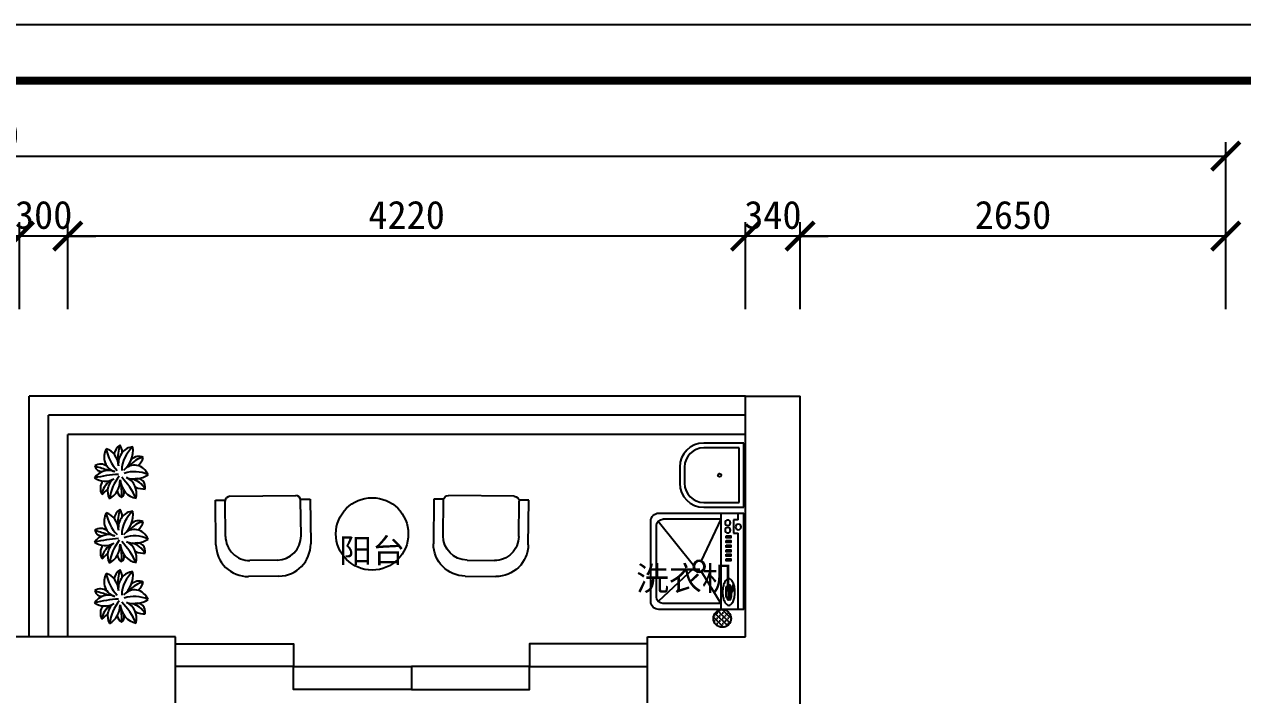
# Model space of a CAD drawing. Header units: millimetres. Extents: x -1705246 to 222838, y -3231245 to 126310.
# Drawn here: x -61807 to -54222, y 53437 to 57618 of the extents above; entities that cross this region are included whole.
import ezdxf

# ---------------------------------------------------------------- set-up
doc = ezdxf.new("R2010")
doc.units = ezdxf.units.MM
doc.header["$PDMODE"] = 35
doc.linetypes.add('ACAD_ISO03W100', pattern=[30, 12, -18])
for name, color, linetype in [('0-01图框模板说明', 2, 'Continuous'), ('0-02图框细线', 136, 'Continuous'), ('016-P平面家具', 1, 'Continuous'), ('cr虚线家具', 1, 'ACAD_ISO03W100'), ('p--家具', 30, 'Continuous'), ('墙体', 7, 'Continuous'), ('家具内线', 8, 'Continuous'), ('家具外线', 1, 'Continuous'), ('标注', 3, 'Continuous')]:
    doc.layers.add(name, color=color, linetype=linetype)
doc.styles.get("Standard").update_dxf_attribs({"font": ''})
doc.styles.add('仿宋', font='')
doc.styles.get('Standard').set_extended_font_data('SimSun')
doc.styles.get('仿宋').set_extended_font_data('SimSun')
doc.dimstyles.new('ISO-25', dxfattribs={"dimscale": 70, "dimtxt": 2.5, "dimasz": 2.5, "dimexe": 1.25, "dimexo": 0.625, "dimtad": 1, "dimdec": 0, "dimtxsty": 'Standard', "dimblk": 'ARCHTICK', "dimcen": 2.5, "dimclrd": 251, "dimclre": 251, "dimclrt": 3, "dimadec": 0, "dimazin": 0, "dimtfac": 1, "dimtdec": 0, "dimtix": 1, "dimtmove": 2, "dimatfit": 3, "dimfxl": 1, "dimarcsym": 0})

# ---------------------------------------------------------------- blocks, each defined once
blk = doc.blocks.new('_ArchTick')
at = {"color": 0, "linetype": 'ByBlock', "const_width": 0.15}
blk.add_lwpolyline([(-0.5, -0.5), (0.5, 0.5)], dxfattribs=at)
blk = doc.blocks.new('*D62')
at = {"color": 251, "lineweight": -2}
for p, q in [((-56976.8, 55844.7), (-56976.8, 56386.4)), ((-54326.8, 55844.7), (-54326.8, 56386.4)), ((-54326.8, 56298.9), (-56976.8, 56298.9))]:
    blk.add_line(p, q, dxfattribs=at)
at = {"layer": 'Defpoints', "color": 0}
for p in [(-56976.8, 56298.9), (-56976.8, 55800.9), (-54326.8, 55800.9)]:
    blk.add_point(p, dxfattribs=at)
at = {"color": 251, "lineweight": -2, "xscale": 175, "yscale": 175, "zscale": 175, "rotation": 180}
blk.add_blockref('_ArchTick', (-56976.8, 56298.9), dxfattribs=at)
at = {"color": 251, "lineweight": -2, "xscale": 175, "yscale": 175, "zscale": 175}
blk.add_blockref('_ArchTick', (-54326.8, 56298.9), dxfattribs=at)
at = {"color": 3, "insert": (-55651.8, 56430.2), "char_height": 175, "attachment_point": 5}
blk.add_mtext('2650', dxfattribs=at)
blk = doc.blocks.new('*D63')
at = {"color": 251, "lineweight": -2}
for p, q in [((-57316.8, 55844.7), (-57316.8, 56386.4)), ((-56976.8, 55844.7), (-56976.8, 56386.4)), ((-57316.8, 56298.9), (-57491.8, 56298.9)), ((-56976.8, 56298.9), (-57316.8, 56298.9)), ((-56976.8, 56298.9), (-56801.8, 56298.9))]:
    blk.add_line(p, q, dxfattribs=at)
at = {"layer": 'Defpoints', "color": 0}
for p in [(-57316.8, 56298.9), (-57316.8, 55800.9), (-56976.8, 55800.9)]:
    blk.add_point(p, dxfattribs=at)
at = {"color": 251, "lineweight": -2, "xscale": 175, "yscale": 175, "zscale": 175}
blk.add_blockref('_ArchTick', (-57316.8, 56298.9), dxfattribs=at)
at = {"color": 251, "lineweight": -2, "xscale": 175, "yscale": 175, "zscale": 175, "rotation": 180}
blk.add_blockref('_ArchTick', (-56976.8, 56298.9), dxfattribs=at)
at = {"color": 3, "insert": (-57146.8, 56430.2), "char_height": 175, "attachment_point": 5}
blk.add_mtext('340', dxfattribs=at)
blk = doc.blocks.new('*D64')
at = {"color": 251, "lineweight": -2}
for p, q in [((-61536.8, 55844.7), (-61536.8, 56386.4)), ((-57316.8, 55844.7), (-57316.8, 56386.4)), ((-57316.8, 56298.9), (-61536.8, 56298.9))]:
    blk.add_line(p, q, dxfattribs=at)
at = {"layer": 'Defpoints', "color": 0}
for p in [(-61536.8, 56298.9), (-61536.8, 55800.9), (-57316.8, 55800.9)]:
    blk.add_point(p, dxfattribs=at)
at = {"color": 251, "lineweight": -2, "xscale": 175, "yscale": 175, "zscale": 175, "rotation": 180}
blk.add_blockref('_ArchTick', (-61536.8, 56298.9), dxfattribs=at)
at = {"color": 251, "lineweight": -2, "xscale": 175, "yscale": 175, "zscale": 175}
blk.add_blockref('_ArchTick', (-57316.8, 56298.9), dxfattribs=at)
at = {"color": 3, "insert": (-59426.8, 56430.2), "char_height": 175, "attachment_point": 5}
blk.add_mtext('4220', dxfattribs=at)
blk = doc.blocks.new('*D65')
at = {"color": 251, "lineweight": -2}
for p, q in [((-61836.8, 55844.7), (-61836.8, 56386.4)), ((-61536.8, 55844.7), (-61536.8, 56386.4)), ((-61836.8, 56298.9), (-62011.8, 56298.9)), ((-61536.8, 56298.9), (-61836.8, 56298.9)), ((-61536.8, 56298.9), (-61361.8, 56298.9))]:
    blk.add_line(p, q, dxfattribs=at)
at = {"layer": 'Defpoints', "color": 0}
for p in [(-61836.8, 56298.9), (-61836.8, 55800.9), (-61536.8, 55800.9)]:
    blk.add_point(p, dxfattribs=at)
at = {"color": 251, "lineweight": -2, "xscale": 175, "yscale": 175, "zscale": 175}
blk.add_blockref('_ArchTick', (-61836.8, 56298.9), dxfattribs=at)
at = {"color": 251, "lineweight": -2, "xscale": 175, "yscale": 175, "zscale": 175, "rotation": 180}
blk.add_blockref('_ArchTick', (-61536.8, 56298.9), dxfattribs=at)
at = {"color": 3, "insert": (-61686.8, 56430.2), "char_height": 175, "attachment_point": 5}
blk.add_mtext('300', dxfattribs=at)
blk = doc.blocks.new('*D66')
at = {"color": 251, "lineweight": -2}
for p, q in [((-64846.8, 55844.7), (-64846.8, 56386.4)), ((-61836.8, 55844.7), (-61836.8, 56386.4)), ((-61836.8, 56298.9), (-64846.8, 56298.9))]:
    blk.add_line(p, q, dxfattribs=at)
at = {"layer": 'Defpoints', "color": 0}
for p in [(-64846.8, 56298.9), (-64846.8, 55800.9), (-61836.8, 55800.9)]:
    blk.add_point(p, dxfattribs=at)
at = {"color": 251, "lineweight": -2, "xscale": 175, "yscale": 175, "zscale": 175, "rotation": 180}
blk.add_blockref('_ArchTick', (-64846.8, 56298.9), dxfattribs=at)
at = {"color": 251, "lineweight": -2, "xscale": 175, "yscale": 175, "zscale": 175}
blk.add_blockref('_ArchTick', (-61836.8, 56298.9), dxfattribs=at)
at = {"color": 3, "insert": (-63341.8, 56430.2), "char_height": 175, "attachment_point": 5}
blk.add_mtext('3010', dxfattribs=at)
blk = doc.blocks.new('*D71')
at = {"color": 251, "lineweight": -2}
for p, q in [((-69946.8, 55844.7), (-69946.8, 56884.4)), ((-54326.8, 55844.7), (-54326.8, 56884.4)), ((-69946.8, 56796.9), (-54326.8, 56796.9))]:
    blk.add_line(p, q, dxfattribs=at)
at = {"layer": 'Defpoints', "color": 0}
for p in [(-54326.8, 56796.9), (-69946.8, 55800.9), (-54326.8, 55800.9)]:
    blk.add_point(p, dxfattribs=at)
at = {"color": 251, "lineweight": -2, "xscale": 175, "yscale": 175, "zscale": 175, "rotation": 180}
blk.add_blockref('_ArchTick', (-69946.8, 56796.9), dxfattribs=at)
at = {"color": 251, "lineweight": -2, "xscale": 175, "yscale": 175, "zscale": 175}
blk.add_blockref('_ArchTick', (-54326.8, 56796.9), dxfattribs=at)
at = {"color": 3, "insert": (-62136.8, 56928.1), "char_height": 175, "attachment_point": 5}
blk.add_mtext('15620', dxfattribs=at)
blk = doc.blocks.new('hgggg')
at = {"layer": '0-01图框模板说明', "color": 2, "const_width": 0.724}
blk.add_lwpolyline([(3637.38, 670.41), (3637.38, 383.41), (3227.38, 383.41), (3227.38, 670.41)], close=True, dxfattribs=at)
at = {"layer": '0-02图框细线'}
blk.add_lwpolyline([(3642.38, 675.41), (3642.38, 378.41), (3222.38, 378.41), (3222.38, 675.41)], close=True, dxfattribs=at)
blk = doc.blocks.new('A$C0E1F26BE')
at = {"layer": 'p--家具', "color": 8, "ltscale": 0.03}
for p, q in [((266.7, 344.6), (46.6, 550.6)), ((315.1, 365.8), (435.2, 562.3)), ((491.8, 539.8), (481.3, 539.8)), ((544, 600), (544, 125.7)), ((466.9, 458.5), (466.9, 523.1)), ((466.9, 523.1), (483.5, 523.1)), ((483.5, 458.5), (466.9, 458.5)), ((483.5, 523.1), (483.5, 458.5)), ((493, 448), (481.3, 448.1)), ((46.6, 49.4), (265.3, 323.3)), ((435.2, 37.7), (314.3, 297.1)), ((514.2, 125.7), (544.8, 125.7)), ((514.2, 42.6), (514.2, 125.7)), ((544.8, 42.6), (514.2, 42.6)), ((544, 42.6), (544, 0))]:
    blk.add_line(p, q, dxfattribs=at)
blk.add_lwpolyline([(485.4, 408.3, -0.185158), (472.7, 413.2, -0.102042), (458.3, 432.7, -0.060862), (450.3, 457.7, -0.047173), (447.1, 491.5, -0.047173), (450.3, 525.2, -0.060862), (458.3, 550.3, -0.102042), (472.7, 569.7, -0.185158), (485.4, 574.6, -0.185158), (498.1, 569.7, -0.102042), (512.5, 550.3, -0.060862), (520.5, 525.2, -0.047173), (523.7, 491.5, -0.047173), (520.5, 457.7, -0.060862), (512.5, 432.7, -0.102042), (498.1, 413.2, -0.185158)], format="xyb", close=True, dxfattribs=at)
for points in [[(472.2, 523.1, -0.008736), (472.9, 526.4, -0.076276), (477.9, 537.9, -0.259034), (481.3, 539.8, -0.259034)], [(481.3, 539.8, -0.259034), (484.7, 537.9, -0.076276), (489.6, 526.4, -0.036515), (492.1, 512.8, -0.026615), (493.1, 494, -0.026615), (492.1, 475.1, -0.036515), (489.6, 461.6, -0.076276), (484.7, 450, -0.259034), (481.3, 448.1, -0.259034), (477.9, 450, -0.056762), (473.9, 458.5, -0.036515)], [(491.8, 539.8, -0.259034), (495.2, 537.9, -0.076276), (500.2, 526.4, -0.036515), (502.6, 512.8, -0.026615), (503.6, 494, -0.026615), (502.6, 475.1, -0.036515), (500.2, 461.6, -0.076276), (495.2, 450, -0.259034), (491.8, 448.1, -0.078462), (490.6, 448.3, -0.056762)]]:
    blk.add_lwpolyline(points, format="xyb", dxfattribs=at)
for points in [[(468.4, 284.3), (498, 284.3), (498, 297), (468.4, 297)], [(468.4, 254.7), (498, 254.7), (498, 267.4), (468.4, 267.4)], [(468.4, 229.3), (498, 229.3), (498, 242), (468.4, 242)], [(468.4, 199.7), (498, 199.7), (498, 212.4), (468.4, 212.4)], [(468.4, 170.1), (498, 170.1), (498, 182.8), (468.4, 182.8)], [(468.4, 140.5), (498, 140.5), (498, 153.2), (468.4, 153.2)]]:
    blk.add_lwpolyline(points, close=True, dxfattribs=at)
for centre, radius in [((301.2, 331.6), 36.9), ((301.2, 331.6), 31.9), ((479, 106.7), 16.9), ((479, 60.1), 16.9), ((544.8, 86.3), 17.5)]:
    blk.add_circle(centre, radius, dxfattribs=at)
at = {"layer": '墙体', "color": 2}
for p, q in [((0, 550), (0, 50)), ((579.8, 600), (50, 600)), ((435.6, 562.3), (74.9, 562.3)), ((435.2, 0), (435.2, 600)), ((579.8, 600), (579.8, 0)), ((34.9, 522.3), (34.9, 77.7)), ((435.6, 37.7), (74.9, 37.7)), ((50, 0), (579.8, 0))]:
    blk.add_line(p, q, dxfattribs=at)
for centre, radius, start, end in [((50, 550), 50, 90, 180), ((74.9, 522.3), 40, 90, 180), ((74.9, 77.7), 40, 180, 270), ((50, 50), 50, 180, 270)]:
    blk.add_arc(centre, radius, start, end, dxfattribs=at)
at = {"layer": 'cr虚线家具', "color": 8, "ltscale": 0.005, "text_generation_flag": 4, "width": 0.8, "flags": 9}
for tag in ['XSIZE', 'YSIZE']:
    blk.add_attdef(tag, (579.8, 345), '', height=0.5, rotation=90, dxfattribs=at)
blk = doc.blocks.new('MK-DJ-0545')
at = {"layer": '家具内线'}
for p, q in [((31160, -11800.9), (31060, -11800.9)), ((30940, -11920.9), (30940, -12140.9)), ((31280, -12140.9), (31280, -11920.9)), ((30940, -12140.9), (31280, -12140.9))]:
    blk.add_line(p, q, dxfattribs=at)
blk.add_circle((31110, -12019.5), 10.3, dxfattribs=at)
for centre, start, end in [((31060, -11920.9), 90, 180), ((31160, -11920.9), 0, 90)]:
    blk.add_arc(centre, 120, start, end, dxfattribs=at)
at = {"layer": '家具外线'}
for p, q in [((31160, -11770.9), (31060, -11770.9)), ((30910, -11920.9), (30910, -12170.9)), ((31310, -12170.9), (31310, -11920.9)), ((30910, -12170.9), (31310, -12170.9))]:
    blk.add_line(p, q, dxfattribs=at)
for centre, start, end in [((31060, -11920.9), 90, 180), ((31160, -11920.9), 0, 90)]:
    blk.add_arc(centre, 150, start, end, dxfattribs=at)
blk = doc.blocks.new('MK-ZW-0219')
at = {"layer": '家具内线'}
for centre, major_axis, start_param, end_param in [((-135139.7, 5784.6), (0, 251), 1.768065, 2.394191), ((-135080.3, 5681.5), (0, 231.4), 1.236152, 1.684397), ((-135091.1, 5591.2), (0, 193.4), 0.639486, 1.52962), ((-134529.1, 9071.4), (0, 3586.7), 2.859263, 2.883945), ((-135114.9, 5540.5), (0, 140.8), 0.122173, 0.899859), ((-135226.6, 4458.4), (0, 1119.1), 0.057769, 0.208197), ((-135082.9, 5372.7), (0, 291.9), 0.851058, 1.394467), ((-135594.3, 5176.5), (0, 530), -1.079212, -0.769242), ((-135184.2, 5365.7), (0, 227), -0.422616, 0.324932), ((-135227.3, 5404), (0, 146), -0.986532, -0.211254), ((-135285, 5433.5), (0, 116), 0.529927, 1.415675), ((-135484.4, 5460.4), (0, 245.1), 4.598653, 5.009933)]:
    blk.add_ellipse(centre, major_axis=major_axis, ratio=0.897571, start_param=start_param, end_param=end_param, dxfattribs=at)
at = {"layer": '家具外线'}
for centre, major_axis, start_param, end_param in [((-135290.3, 5684.3), (0, 93.5), 0.993138, 2.941338), ((-135387.5, 5625.5), (0, 114), -1.536179, -0.266269), ((-135241.8, 5690.8), (0, 77), 0.524495, 1.44463), ((-135190.6, 5640.4), (0, 106.1), 0.043698, 1.674423), ((-135311.7, 5717.6), (0, 56), 4.636915, 5.505824), ((-135337.4, 5729.9), (0, 159.8), 3.782582, 4.816003), ((-135158.7, 5614.3), (0, 73.2), -0.445664, 0.775754), ((-135395.9, 5559), (0, 80.4), -0.590484, 0.523971), ((-135390.7, 5641.2), (0, 47.7), 1.837662, 3.28234), ((-135185.1, 5529.4), (0, 103.6), -1.139226, 0.796843), ((-135222.2, 5716.4), (0, 108.5), 3.800502, 4.372702), ((-135346.4, 5475.8), (0, 124.8), -0.359457, 0.901022), ((-135369.5, 5669.3), (0, 136.6), 2.58517, 3.623046), ((-135271.2, 5470.4), (0, 90.5), 0.536111, 2.111388), ((-135387.2, 5538.6), (0, 125.8), 3.564494, 4.731128), ((-135157.7, 5556), (0, 130.8), 1.685863, 2.993944), ((-135185.2, 5733.5), (0, 186.3), 2.842055, 3.671774), ((-135269.4, 5453.9), (0, 108.8), 4.459149, 5.917613), ((-135167.2, 5494), (0, 55.7), 4.540681, 6.538815), ((-135334.6, 5488.2), (0, 69.8), 0.866574, 2.12611), ((-135522.4, 5679), (0, 272.5), 3.724097, 3.920593), ((-135247.1, 5476.5), (0, 48.6), 1.664297, 2.699348), ((-135283.3, 5465.9), (0, 38.6), 3.671935, 4.903974), ((-135123.6, 5651.3), (0, 166.9), 2.774119, 3.178977)]:
    blk.add_ellipse(centre, major_axis=major_axis, ratio=0.897571, start_param=start_param, end_param=end_param, dxfattribs=at)
blk = doc.blocks.new('MK-JJ-0598')
at = {"layer": '家具外线', "color": 1}
for p, q in [((-116409, 59482.4), (-115998.8, 59486.8)), ((-116498.4, 59458), (-116438.7, 59458.7)), ((-116495.4, 59180.6), (-116498.4, 59458)), ((-116436.2, 59231.3), (-116438.6, 59452)), ((-115968.6, 59463.8), (-115908.9, 59464.4)), ((-115966.1, 59236.4), (-115968.5, 59457.1)), ((-115908.9, 59464.4), (-115905.9, 59187)), ((-116114.5, 59084.7), (-116284.6, 59082.9)), ((-116103.7, 58984.9), (-116293.2, 58982.8))]:
    blk.add_line(p, q, dxfattribs=at)
for centre, radius, start, end in [((-116408.6, 59452.4), 30, 90.62155, 180.62155), ((-115998.5, 59456.8), 30, 0.62155, 90.62155), ((-116295.4, 59182.8), 200, 180.62155, 270.62155), ((-116286.2, 59232.9), 150, 180.62155, 270.62155), ((-116116.1, 59234.7), 150, 270.62155, 0.62155), ((-116105.9, 59184.8), 200, 270.62155, 0.62155)]:
    blk.add_arc(centre, radius, start, end, dxfattribs=at)

msp = doc.modelspace()

# ---------------------------------------------------------------- hatches: boundary and pattern name
h = msp.add_hatch()
h.set_pattern_fill('SACNCR', color=6, scale=10, angle=90, style=0)
h.set_pattern_definition([(135, (-54664.11, 51242.006), (-16.83798, -16.83798), []), (135, (-54664.11, 51258.844), (-16.83798, -16.83798), [0, -23.8125])])
h.paths.add_polyline_path([(-57406.8, 53918, 1), (-57516.8, 53918, 1)])

# ---------------------------------------------------------------- linework, layer by layer
at = {"color": 251}
for p, q in [((-57316.8, 55303), (-61776.8, 55303)), ((-61776.8, 53803), (-61776.8, 55303)), ((-57316.8, 55063), (-61536.8, 55063)), ((-61536.8, 53803), (-61536.8, 55063))]:
    msp.add_line(p, q, dxfattribs=at)
for p, q in [((-57316.8, 53803), (-57316.8, 55303)), ((-57316.8, 55303), (-56976.8, 55303)), ((-56976.8, 51863), (-56976.8, 55303)), ((-60866.8, 53803), (-62356.8, 53803)), ((-60866.8, 53393), (-60866.8, 53803)), ((-57926.8, 53393), (-57926.8, 53803)), ((-57926.8, 53803), (-57316.8, 53803))]:
    msp.add_line(p, q)
at = {"color": 3}
for p in [(-57316.8, 55183), (-61656.8, 53803)]:
    msp.add_line(p, (-61656.8, 55183), dxfattribs=at)
at = {"color": 251}
msp.add_circle((-57461.8, 53918), 55, dxfattribs=at)
at = {"layer": '016-P平面家具'}
for points in [[(-60866.8, 53760.3), (-60131.8, 53760.3), (-60131.8, 53618), (-60866.8, 53618)], [(-57926.8, 53760.3), (-58661.8, 53760.3), (-58661.8, 53618), (-57926.8, 53618)], [(-60131.8, 53618), (-59396.8, 53618), (-59396.8, 53475.6), (-60131.8, 53475.6)], [(-58661.8, 53618), (-59396.8, 53618), (-59396.8, 53475.6), (-58661.8, 53475.6)]]:
    msp.add_lwpolyline(points, close=True, dxfattribs=at)
at = {"layer": '家具外线', "color": 41}
msp.add_circle((-59641.9, 54444.4), 225.4, dxfattribs=at)

# ---------------------------------------------------------------- block references
at = {"xscale": -1, "rotation": 180}
msp.add_blockref('A$C0E1F26BE', (-57906.7, 54574), dxfattribs=at)
at = {"layer": '0-02图框细线', "xscale": 70, "yscale": 70, "zscale": 70}
msp.add_blockref('hgggg', (-302366.6, 10338.9), dxfattribs=at)
at = {"layer": '家具外线'}
msp.add_blockref('MK-JJ-0598', (55881.6, -4803.6), dxfattribs=at)
at = {"layer": '家具外线', "xscale": -1}
msp.add_blockref('MK-JJ-0598', (-175165.4, -4803.6), dxfattribs=at)
at = {"layer": '标注'}
for p in [(74063.6, 49239.6), (74063.6, 48839.4), (74063.6, 48462.9)]:
    msp.add_blockref('MK-ZW-0219', p, dxfattribs=at)
at = {"layer": '标注', "rotation": 90}
msp.add_blockref('MK-DJ-0545', (-69497.8, 23700.2), dxfattribs=at)

# ---------------------------------------------------------------- texts
at = {"color": 1, "char_height": 150, "attachment_point": 1, "style": '仿宋'}
for s, insert, width in [('阳台', (-59846.1, 54415.9), 429.529), ('洗衣机', (-57998.1, 54242.4), 636.872)]:
    msp.add_mtext(s, dxfattribs=dict(at, insert=insert, width=width))

# ---------------------------------------------------------------- dimensions: what is measured, and where the dimension line sits
for base, p1, p2, picture, middle in [((-54326.8, 56796.9), (-69946.8, 55800.9), (-54326.8, 55800.9), '*D71', (-62136.8, 56928.1)), ((-64846.8, 56298.9), (-61836.8, 55800.9), (-64846.8, 55800.9), '*D66', (-63341.8, 56430.2)), ((-61836.8, 56298.9), (-61536.8, 55800.9), (-61836.8, 55800.9), '*D65', (-61686.8, 56430.2)), ((-61536.8, 56298.9), (-57316.8, 55800.9), (-61536.8, 55800.9), '*D64', (-59426.8, 56430.2)), ((-57316.8, 56298.9), (-56976.8, 55800.9), (-57316.8, 55800.9), '*D63', (-57146.8, 56430.2)), ((-56976.8, 56298.9), (-54326.8, 55800.9), (-56976.8, 55800.9), '*D62', (-55651.8, 56430.2))]:
    dim = msp.add_linear_dim(base=base, p1=p1, p2=p2, angle=180, dimstyle='ISO-25')
    dim.commit()
    dim.dimension.update_dxf_attribs({"geometry": picture, "text_midpoint": middle})

doc.saveas('drawing.dxf')
